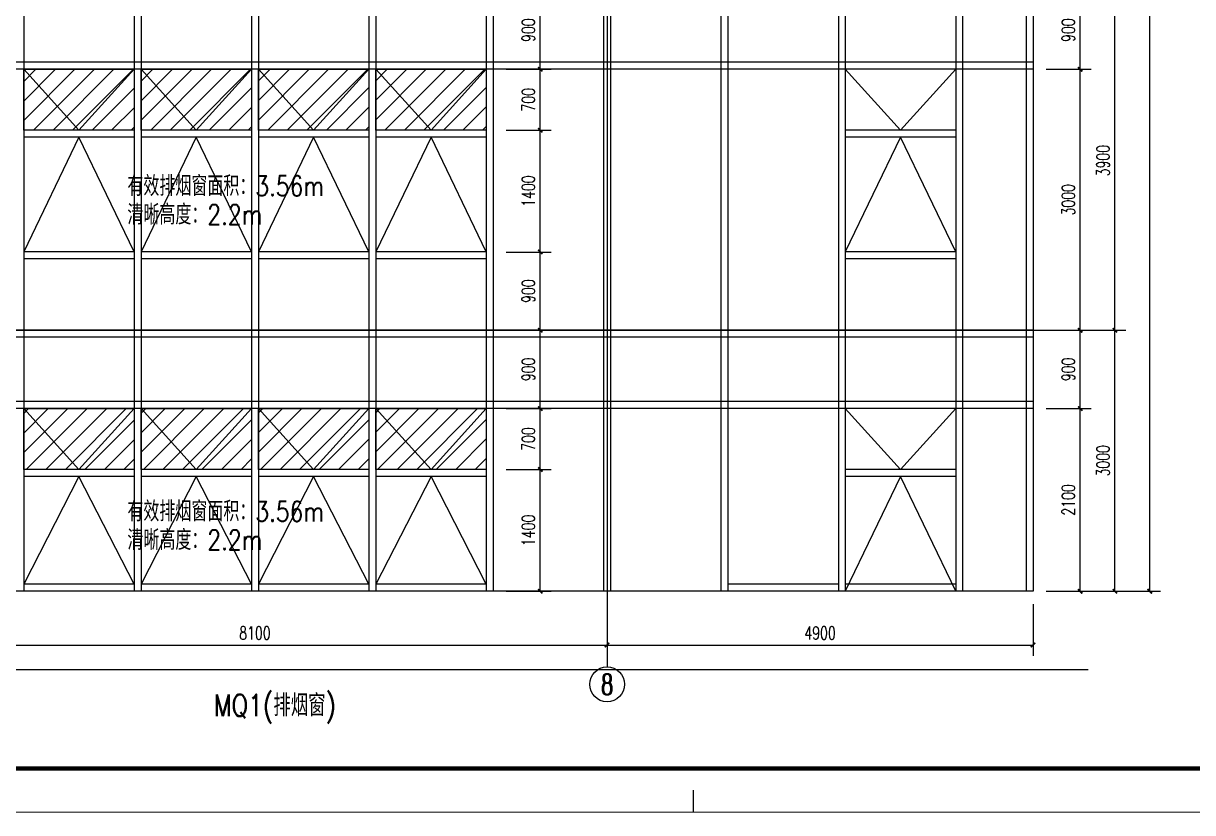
# Model space of a CAD drawing. Extents: x 1738711 to 2346805, y 1189731 to 2516152.
# Drawn here: x 2037675 to 2051123, y 1283464 to 1292536 of the extents above; entities that cross this region are included whole.
import ezdxf
from ezdxf.enums import TextEntityAlignment as Align

# ---------------------------------------------------------------- set-up
doc = ezdxf.new("R2010")
doc.units = 0
doc.header["$LTSCALE"] = 1000
doc.header["$MEASUREMENT"] = 0
doc.linetypes.add('复件 140224通州运河二期售楼部条件图_t3$0$X-ME SHAFT SH$0$X-B2$0$WATER_LINE', pattern=[0])
doc.layers.add('_0', color=7, linetype='Continuous', lineweight=25)
for name, color, linetype in [('AXIS', 3, 'Continuous'), ('AXIS_TEXT', 7, 'Continuous'), ('DOTE', 1, 'Continuous'), ('PUB_DIM', 3, 'Continuous'), ('PUB_TEXT', 7, 'Continuous'), ('TK', 4, 'Continuous'), ('WINDOW', 144, 'Continuous'), ('看线', 8, 'Continuous')]:
    doc.layers.add(name, color=color, linetype=linetype)
doc.styles.add('_TCH_AXIS', font='COMPLEX', dxfattribs={"bigfont": 'GBCBIG'})
doc.styles.add('_TCH_DIM_T3', font='SIMPLEX', dxfattribs={"width": 0.705882, "bigfont": 'GBCBIG'})
doc.styles.add('COMPLEX', font='COMPLEX')
doc.styles.add('HZ', font='rs', dxfattribs={"bigfont": 'hztxt'})
doc.styles.add('宋体', font='SIMSUN.TTF', dxfattribs={"width": 0.75})
doc.dimstyles.new('_TCH_ARCH&&50', dxfattribs={"dimtxt": 148.75, "dimasz": 50, "dimexe": 125, "dimexo": 150, "dimgap": 63.125, "dimtad": 1, "dimdec": 0, "dimzin": 0, "dimdsep": 46, "dimtxsty": '_TCH_DIM_T3', "dimblk": 'ARCHTICK', "dimcen": 0.09, "dimclrt": 7, "dimazin": 2, "dimtfac": 1, "dimtdec": 0, "dimtix": 1, "dimtmove": 2, "dimatfit": 3, "dimfxl": 50, "dimtolj": 1, "dimtzin": 0, "dimarcsym": 0})
pattern_1 = [(45, (0, 0), (-112.253202, 112.253202), [])]

# ---------------------------------------------------------------- blocks, each defined once
blk = doc.blocks.new('he4ratheraherhe')
at = {"layer": 'WINDOW', "linetype": '复件 140224通州运河二期售楼部条件图_t3$0$X-ME SHAFT SH$0$X-B2$0$WATER_LINE'}
for p, q in [((1962272, 1490720), (1962272, 1477020)), ((1963002, 1490720), (1963002, 1477020)), ((1963082, 1490720), (1963082, 1477020)), ((1964352, 1490720), (1964352, 1477020)), ((1964432, 1490720), (1964432, 1477020)), ((1965702, 1490720), (1965702, 1477020)), ((1965782, 1490720), (1965782, 1477020)), ((1967052, 1490720), (1967052, 1477020)), ((1967132, 1490720), (1967132, 1477020)), ((1968402, 1490720), (1968402, 1477020)), ((1968482, 1490720), (1968482, 1477020)), ((1969752, 1490720), (1969752, 1477020)), ((1969832, 1490720), (1969832, 1477020)), ((1971102, 1490720), (1971102, 1477020)), ((1971182, 1490720), (1971182, 1477020)), ((1972452, 1490720), (1972452, 1477020)), ((1972532, 1490720), (1972532, 1477020)), ((1973802, 1490720), (1973802, 1477020)), ((1962192, 1483100), (1980092, 1483100)), ((1962192, 1483020), (1980092, 1483020)), ((1963082, 1482320), (1964352, 1482320)), ((1963082, 1482240), (1964352, 1482240)), ((1968482, 1482320), (1969752, 1482320)), ((1968482, 1482240), (1969752, 1482240)), ((1969832, 1482320), (1971102, 1482320)), ((1969832, 1482240), (1971102, 1482240)), ((1971182, 1482320), (1972452, 1482320)), ((1971182, 1482240), (1972452, 1482240)), ((1972532, 1482320), (1973802, 1482320)), ((1972532, 1482240), (1973802, 1482240)), ((1963082, 1480920), (1964352, 1480920)), ((1968482, 1480920), (1969752, 1480920)), ((1969832, 1480920), (1971102, 1480920)), ((1971182, 1480920), (1972452, 1480920)), ((1972532, 1480920), (1973802, 1480920)), ((1963082, 1480840), (1964352, 1480840)), ((1968482, 1480840), (1969752, 1480840)), ((1969832, 1480840), (1971102, 1480840)), ((1971182, 1480840), (1972452, 1480840)), ((1972532, 1480840), (1973802, 1480840)), ((1962192, 1480020), (1980092, 1480020)), ((1962192, 1479940), (1980092, 1479940)), ((1962192, 1479200), (1980092, 1479200)), ((1962192, 1479120), (1980092, 1479120)), ((1963082, 1478420), (1964352, 1478420)), ((1963082, 1478340), (1964352, 1478340)), ((1968482, 1478420), (1969752, 1478420)), ((1968482, 1478340), (1969752, 1478340)), ((1969832, 1478420), (1971102, 1478420)), ((1969832, 1478340), (1971102, 1478340)), ((1971182, 1478420), (1972452, 1478420)), ((1971182, 1478340), (1972452, 1478340)), ((1972532, 1478420), (1973802, 1478420)), ((1972532, 1478340), (1973802, 1478340)), ((1963082, 1477100), (1964352, 1477100)), ((1964432, 1477100), (1965702, 1477100)), ((1968482, 1477100), (1969752, 1477100)), ((1969832, 1477100), (1971102, 1477100)), ((1971182, 1477100), (1972452, 1477100)), ((1972532, 1477100), (1973802, 1477100)), ((1963082, 1477020), (1964352, 1477020))]:
    blk.add_line(p, q, dxfattribs=at)
blk.add_lwpolyline([(1962192, 1477020), (1980092, 1477020), (1980092, 1490720), (1962192, 1490720)], close=True, dxfattribs=at)
at = {"layer": '看线'}
for points in [[(1963082, 1483020), (1963717, 1482320), (1964352, 1483020)], [(1968482, 1483020), (1969117, 1482320), (1969752, 1483020)], [(1969832, 1483020), (1970467, 1482320), (1971102, 1483020)], [(1971182, 1483020), (1971817, 1482320), (1972452, 1483020)], [(1972532, 1483020), (1973167, 1482320), (1973802, 1483020)], [(1963082, 1480920), (1963717, 1482240), (1964352, 1480920)], [(1968482, 1480920), (1969117, 1482240), (1969752, 1480920)], [(1969832, 1480920), (1970467, 1482240), (1971102, 1480920)], [(1971182, 1480920), (1971817, 1482240), (1972452, 1480920)], [(1972532, 1480920), (1973167, 1482240), (1973802, 1480920)], [(1963082, 1479120), (1963717, 1478420), (1964352, 1479120)], [(1968482, 1479120), (1969117, 1478420), (1969752, 1479120)], [(1969832, 1479120), (1970467, 1478420), (1971102, 1479120)], [(1971182, 1479120), (1971817, 1478420), (1972452, 1479120)], [(1972532, 1479120), (1973167, 1478420), (1973802, 1479120)], [(1963082, 1477020), (1963717, 1478340), (1964352, 1477020)], [(1968482, 1477100), (1969117, 1478340), (1969752, 1477100)], [(1969832, 1477100), (1970467, 1478340), (1971102, 1477100)], [(1971182, 1477100), (1971817, 1478340), (1972452, 1477100)], [(1972532, 1477100), (1973167, 1478340), (1973802, 1477100)]]:
    blk.add_lwpolyline(points, dxfattribs=at)
blk = doc.blocks.new('hjashrtahreahe')
blk.add_line((42800, 0), (42800, 500))
at = {"const_width": 25}
blk.add_lwpolyline([(42800, 500), (42800, 0)], dxfattribs=at)
at = {"layer": 'TK', "color": 7, "const_width": 25}
blk.add_lwpolyline([(0, 59400), (84100, 59400), (84100, 0), (0, 0)], close=True, dxfattribs=at)
at = {"layer": 'TK', "color": 3, "const_width": 100}
blk.add_lwpolyline([(2500, 1000), (2500, 58400), (83100, 58400), (83100, 1000)], close=True, dxfattribs=at)
at = {"layer": 'TK', "style": '宋体', "width": 0.75}
for tag, height, p in [('项目负责人', 350, (6003, 57089)), ('专业负责人', 350, (6003, 56224)), ('设计人', 350, (6003, 55419)), ('版号1', 250, (77304, 22193)), ('时间1', 250, (82405, 22193)), ('版号2', 250, (77304, 21593)), ('时间2', 250, (82405, 21593)), ('版号3', 250, (77304, 20993)), ('时间3', 250, (82405, 20993)), ('建筑会签', 0.0001, (78978, 2403)), ('电气会签', 0.0001, (82128, 2403)), ('结构会签', 0.0001, (78978, 1803)), ('暖通会签', 0.0001, (82128, 1803)), ('给排水会签', 0.0001, (78978, 1250)), ('智能化会签', 0.0001, (82128, 1250))]:
    blk.add_attdef(tag, text='', height=height, dxfattribs=at).set_placement(p, align=Align.CENTER)
for tag, p in [('合作设计单位', (80816, 48986)), ('版号说明1', (79854, 22318)), ('版号说明2', (79854, 21718)), ('版号说明3', (79854, 21118)), ('浙江绿储科技有限公司', (80545, 16036)), ('百兆瓦级集中式熔盐储能关键', (80545, 14953)), ('设备研发及制造基地项目', (80545, 14603)), ('1#研发楼', (80545, 13636)), ('图名', (80545, 12436)), ('工程编号', (78978, 11461)), ('子项编号', (82128, 11461)), ('建筑', (78978, 10711)), ('图号', (82128, 10711)), ('施工图', (78978, 9961)), ('2023.03', (82128, 9961)), ('审定', (79353, 8461)), ('审核', (79353, 7711)), ('工程负责', (79353, 6961)), ('专业负责', (79353, 6211)), ('设计', (79353, 5461)), ('制图', (79353, 4711)), ('校对', (79353, 3961))]:
    blk.add_attdef(tag, text='', height=250, dxfattribs=at).set_placement(p, align=Align.MIDDLE_CENTER)
blk = doc.blocks.new('_ArchTick')
at = {"color": 0, "linetype": 'ByBlock', "const_width": 0.4}
blk.add_lwpolyline([(-0.5, -0.5), (0.5, 0.5)], dxfattribs=at)
blk = doc.blocks.new('*D603')
at = {"layer": 'Defpoints', "color": 0, "transparency": 16777216}
for p in [(2036288, 1286008), (2044388, 1286008), (2044388, 1285390)]:
    blk.add_point(p, dxfattribs=at)
at = {"layer": 'PUB_DIM', "color": 0, "lineweight": -2, "transparency": 16777216}
for p, q in [((2036288, 1285858), (2036288, 1285265)), ((2044388, 1285858), (2044388, 1285265)), ((2036288, 1285390), (2044388, 1285390))]:
    blk.add_line(p, q, dxfattribs=at)
at = {"layer": 'PUB_DIM', "color": 0, "lineweight": -2, "transparency": 16777216, "xscale": 50, "yscale": 50, "zscale": 50, "rotation": 180}
blk.add_blockref('_ArchTick', (2036288, 1285390), dxfattribs=at)
at = {"layer": 'PUB_DIM', "color": 0, "lineweight": -2, "transparency": 16777216, "xscale": 50, "yscale": 50, "zscale": 50}
blk.add_blockref('_ArchTick', (2044388, 1285390), dxfattribs=at)
at = {"layer": 'PUB_DIM', "color": 7, "transparency": 16777216, "insert": (2040338, 1285528), "char_height": 148.8, "attachment_point": 5, "style": '_TCH_DIM_T3'}
blk.add_mtext('\\A1;8100', dxfattribs=at)
blk = doc.blocks.new('*D604')
at = {"layer": 'Defpoints', "color": 0, "transparency": 16777216}
for p in [(2044388, 1286008), (2049288, 1286008), (2049288, 1285390)]:
    blk.add_point(p, dxfattribs=at)
at = {"layer": 'PUB_DIM', "color": 0, "lineweight": -2, "transparency": 16777216}
for p, q in [((2044388, 1285858), (2044388, 1285265)), ((2049288, 1285858), (2049288, 1285265)), ((2044388, 1285390), (2049288, 1285390))]:
    blk.add_line(p, q, dxfattribs=at)
at = {"layer": 'PUB_DIM', "color": 0, "lineweight": -2, "transparency": 16777216, "xscale": 50, "yscale": 50, "zscale": 50, "rotation": 180}
blk.add_blockref('_ArchTick', (2044388, 1285390), dxfattribs=at)
at = {"layer": 'PUB_DIM', "color": 0, "lineweight": -2, "transparency": 16777216, "xscale": 50, "yscale": 50, "zscale": 50}
blk.add_blockref('_ArchTick', (2049288, 1285390), dxfattribs=at)
at = {"layer": 'PUB_DIM', "color": 7, "transparency": 16777216, "insert": (2046838, 1285528), "char_height": 148.8, "attachment_point": 5, "style": '_TCH_DIM_T3'}
blk.add_mtext('\\A1;4900', dxfattribs=at)
blk = doc.blocks.new('*D623')
at = {"layer": 'Defpoints', "color": 0, "transparency": 16777216}
for p in [(2043078, 1287408), (2043620, 1287408), (2043078, 1286008)]:
    blk.add_point(p, dxfattribs=at)
at = {"layer": 'PUB_DIM', "color": 0, "lineweight": -2, "transparency": 16777216}
for p, q in [((2043228, 1287408), (2043745, 1287408)), ((2043620, 1286008), (2043620, 1287408)), ((2043228, 1286008), (2043745, 1286008))]:
    blk.add_line(p, q, dxfattribs=at)
at = {"layer": 'PUB_DIM', "color": 0, "lineweight": -2, "transparency": 16777216, "xscale": 50, "yscale": 50, "zscale": 50}
for p, rotation in [((2043620, 1287408), 90), ((2043620, 1286008), 270)]:
    blk.add_blockref('_ArchTick', p, dxfattribs=dict(at, rotation=rotation))
at = {"layer": 'PUB_DIM', "color": 7, "transparency": 16777216, "insert": (2043483, 1286708), "char_height": 148.8, "attachment_point": 5, "rotation": 90, "style": '_TCH_DIM_T3'}
blk.add_mtext('\\A1;1400', dxfattribs=at)
blk = doc.blocks.new('*D624')
at = {"layer": 'Defpoints', "color": 0, "transparency": 16777216}
for p in [(2043078, 1288108), (2043620, 1288108), (2043078, 1287408)]:
    blk.add_point(p, dxfattribs=at)
at = {"layer": 'PUB_DIM', "color": 0, "lineweight": -2, "transparency": 16777216}
for p, q in [((2043228, 1288108), (2043745, 1288108)), ((2043620, 1287408), (2043620, 1288108)), ((2043228, 1287408), (2043745, 1287408))]:
    blk.add_line(p, q, dxfattribs=at)
at = {"layer": 'PUB_DIM', "color": 0, "lineweight": -2, "transparency": 16777216, "xscale": 50, "yscale": 50, "zscale": 50}
for p, rotation in [((2043620, 1288108), 90), ((2043620, 1287408), 270)]:
    blk.add_blockref('_ArchTick', p, dxfattribs=dict(at, rotation=rotation))
at = {"layer": 'PUB_DIM', "color": 7, "transparency": 16777216, "insert": (2043483, 1287758), "char_height": 148.8, "attachment_point": 5, "rotation": 90, "style": '_TCH_DIM_T3'}
blk.add_mtext('\\A1;700', dxfattribs=at)
blk = doc.blocks.new('*D625')
at = {"layer": 'Defpoints', "color": 0, "transparency": 16777216}
for p in [(2043078, 1289008), (2043620, 1289008), (2043078, 1288108)]:
    blk.add_point(p, dxfattribs=at)
at = {"layer": 'PUB_DIM', "color": 0, "lineweight": -2, "transparency": 16777216}
for p, q in [((2043228, 1289008), (2043745, 1289008)), ((2043620, 1288108), (2043620, 1289008)), ((2043228, 1288108), (2043745, 1288108))]:
    blk.add_line(p, q, dxfattribs=at)
at = {"layer": 'PUB_DIM', "color": 0, "lineweight": -2, "transparency": 16777216, "xscale": 50, "yscale": 50, "zscale": 50}
for p, rotation in [((2043620, 1289008), 90), ((2043620, 1288108), 270)]:
    blk.add_blockref('_ArchTick', p, dxfattribs=dict(at, rotation=rotation))
at = {"layer": 'PUB_DIM', "color": 7, "transparency": 16777216, "insert": (2043483, 1288558), "char_height": 148.8, "attachment_point": 5, "rotation": 90, "style": '_TCH_DIM_T3'}
blk.add_mtext('\\A1;900', dxfattribs=at)
blk = doc.blocks.new('*D626')
at = {"layer": 'Defpoints', "color": 0, "transparency": 16777216}
for p in [(2043078, 1289908), (2043620, 1289908), (2043078, 1289008)]:
    blk.add_point(p, dxfattribs=at)
at = {"layer": 'PUB_DIM', "color": 0, "lineweight": -2, "transparency": 16777216}
for p, q in [((2043228, 1289908), (2043745, 1289908)), ((2043620, 1289008), (2043620, 1289908)), ((2043228, 1289008), (2043745, 1289008))]:
    blk.add_line(p, q, dxfattribs=at)
at = {"layer": 'PUB_DIM', "color": 0, "lineweight": -2, "transparency": 16777216, "xscale": 50, "yscale": 50, "zscale": 50}
for p, rotation in [((2043620, 1289908), 90), ((2043620, 1289008), 270)]:
    blk.add_blockref('_ArchTick', p, dxfattribs=dict(at, rotation=rotation))
at = {"layer": 'PUB_DIM', "color": 7, "transparency": 16777216, "insert": (2043483, 1289458), "char_height": 148.8, "attachment_point": 5, "rotation": 90, "style": '_TCH_DIM_T3'}
blk.add_mtext('\\A1;900', dxfattribs=at)
blk = doc.blocks.new('*D627')
at = {"layer": 'Defpoints', "color": 0, "transparency": 16777216}
for p in [(2043078, 1291308), (2043620, 1291308), (2043078, 1289908)]:
    blk.add_point(p, dxfattribs=at)
at = {"layer": 'PUB_DIM', "color": 0, "lineweight": -2, "transparency": 16777216}
for p, q in [((2043228, 1291308), (2043745, 1291308)), ((2043620, 1289908), (2043620, 1291308)), ((2043228, 1289908), (2043745, 1289908))]:
    blk.add_line(p, q, dxfattribs=at)
at = {"layer": 'PUB_DIM', "color": 0, "lineweight": -2, "transparency": 16777216, "xscale": 50, "yscale": 50, "zscale": 50}
for p, rotation in [((2043620, 1291308), 90), ((2043620, 1289908), 270)]:
    blk.add_blockref('_ArchTick', p, dxfattribs=dict(at, rotation=rotation))
at = {"layer": 'PUB_DIM', "color": 7, "transparency": 16777216, "insert": (2043483, 1290608), "char_height": 148.8, "attachment_point": 5, "rotation": 90, "style": '_TCH_DIM_T3'}
blk.add_mtext('\\A1;1400', dxfattribs=at)
blk = doc.blocks.new('*D628')
at = {"layer": 'Defpoints', "color": 0, "transparency": 16777216}
for p in [(2043078, 1292008), (2043620, 1292008), (2043078, 1291308)]:
    blk.add_point(p, dxfattribs=at)
at = {"layer": 'PUB_DIM', "color": 0, "lineweight": -2, "transparency": 16777216}
for p, q in [((2043228, 1292008), (2043745, 1292008)), ((2043620, 1291308), (2043620, 1292008)), ((2043228, 1291308), (2043745, 1291308))]:
    blk.add_line(p, q, dxfattribs=at)
at = {"layer": 'PUB_DIM', "color": 0, "lineweight": -2, "transparency": 16777216, "xscale": 50, "yscale": 50, "zscale": 50}
for p, rotation in [((2043620, 1292008), 90), ((2043620, 1291308), 270)]:
    blk.add_blockref('_ArchTick', p, dxfattribs=dict(at, rotation=rotation))
at = {"layer": 'PUB_DIM', "color": 7, "transparency": 16777216, "insert": (2043483, 1291658), "char_height": 148.8, "attachment_point": 5, "rotation": 90, "style": '_TCH_DIM_T3'}
blk.add_mtext('\\A1;700', dxfattribs=at)
blk = doc.blocks.new('*D629')
at = {"layer": 'Defpoints', "color": 0, "transparency": 16777216}
for p in [(2043078, 1292908), (2043620, 1292908), (2043078, 1292008)]:
    blk.add_point(p, dxfattribs=at)
at = {"layer": 'PUB_DIM', "color": 0, "lineweight": -2, "transparency": 16777216}
for p, q in [((2043228, 1292908), (2043745, 1292908)), ((2043620, 1292008), (2043620, 1292908)), ((2043228, 1292008), (2043745, 1292008))]:
    blk.add_line(p, q, dxfattribs=at)
at = {"layer": 'PUB_DIM', "color": 0, "lineweight": -2, "transparency": 16777216, "xscale": 50, "yscale": 50, "zscale": 50}
for p, rotation in [((2043620, 1292908), 90), ((2043620, 1292008), 270)]:
    blk.add_blockref('_ArchTick', p, dxfattribs=dict(at, rotation=rotation))
at = {"layer": 'PUB_DIM', "color": 7, "transparency": 16777216, "insert": (2043483, 1292458), "char_height": 148.8, "attachment_point": 5, "rotation": 90, "style": '_TCH_DIM_T3'}
blk.add_mtext('\\A1;900', dxfattribs=at)
blk = doc.blocks.new('*D637')
at = {"layer": 'Defpoints', "color": 0, "transparency": 16777216}
for p in [(2049288, 1288108), (2049830, 1288108), (2049288, 1286008)]:
    blk.add_point(p, dxfattribs=at)
at = {"layer": 'PUB_DIM', "color": 0, "lineweight": -2, "transparency": 16777216}
for p, q in [((2049438, 1288108), (2049955, 1288108)), ((2049830, 1286008), (2049830, 1288108)), ((2049438, 1286008), (2049955, 1286008))]:
    blk.add_line(p, q, dxfattribs=at)
at = {"layer": 'PUB_DIM', "color": 0, "lineweight": -2, "transparency": 16777216, "xscale": 50, "yscale": 50, "zscale": 50}
for p, rotation in [((2049830, 1288108), 90), ((2049830, 1286008), 270)]:
    blk.add_blockref('_ArchTick', p, dxfattribs=dict(at, rotation=rotation))
at = {"layer": 'PUB_DIM', "color": 7, "transparency": 16777216, "insert": (2049693, 1287058), "char_height": 148.8, "attachment_point": 5, "rotation": 90, "style": '_TCH_DIM_T3'}
blk.add_mtext('\\A1;2100', dxfattribs=at)
blk = doc.blocks.new('*D638')
at = {"layer": 'Defpoints', "color": 0, "transparency": 16777216}
for p in [(2049288, 1289008), (2049830, 1289008), (2049288, 1288108)]:
    blk.add_point(p, dxfattribs=at)
at = {"layer": 'PUB_DIM', "color": 0, "lineweight": -2, "transparency": 16777216}
for p, q in [((2049438, 1289008), (2049955, 1289008)), ((2049830, 1288108), (2049830, 1289008)), ((2049438, 1288108), (2049955, 1288108))]:
    blk.add_line(p, q, dxfattribs=at)
at = {"layer": 'PUB_DIM', "color": 0, "lineweight": -2, "transparency": 16777216, "xscale": 50, "yscale": 50, "zscale": 50}
for p, rotation in [((2049830, 1289008), 90), ((2049830, 1288108), 270)]:
    blk.add_blockref('_ArchTick', p, dxfattribs=dict(at, rotation=rotation))
at = {"layer": 'PUB_DIM', "color": 7, "transparency": 16777216, "insert": (2049693, 1288558), "char_height": 148.8, "attachment_point": 5, "rotation": 90, "style": '_TCH_DIM_T3'}
blk.add_mtext('\\A1;900', dxfattribs=at)
blk = doc.blocks.new('*D639')
at = {"layer": 'Defpoints', "color": 0, "transparency": 16777216}
for p in [(2049288, 1292008), (2049830, 1292008), (2049288, 1289008)]:
    blk.add_point(p, dxfattribs=at)
at = {"layer": 'PUB_DIM', "color": 0, "lineweight": -2, "transparency": 16777216}
for p, q in [((2049438, 1292008), (2049955, 1292008)), ((2049830, 1289008), (2049830, 1292008)), ((2049438, 1289008), (2049955, 1289008))]:
    blk.add_line(p, q, dxfattribs=at)
at = {"layer": 'PUB_DIM', "color": 0, "lineweight": -2, "transparency": 16777216, "xscale": 50, "yscale": 50, "zscale": 50}
for p, rotation in [((2049830, 1292008), 90), ((2049830, 1289008), 270)]:
    blk.add_blockref('_ArchTick', p, dxfattribs=dict(at, rotation=rotation))
at = {"layer": 'PUB_DIM', "color": 7, "transparency": 16777216, "insert": (2049693, 1290508), "char_height": 148.8, "attachment_point": 5, "rotation": 90, "style": '_TCH_DIM_T3'}
blk.add_mtext('\\A1;3000', dxfattribs=at)
blk = doc.blocks.new('*D640')
at = {"layer": 'Defpoints', "color": 0, "transparency": 16777216}
for p in [(2049288, 1292908), (2049830, 1292908), (2049288, 1292008)]:
    blk.add_point(p, dxfattribs=at)
at = {"layer": 'PUB_DIM', "color": 0, "lineweight": -2, "transparency": 16777216}
for p, q in [((2049438, 1292908), (2049955, 1292908)), ((2049830, 1292008), (2049830, 1292908)), ((2049438, 1292008), (2049955, 1292008))]:
    blk.add_line(p, q, dxfattribs=at)
at = {"layer": 'PUB_DIM', "color": 0, "lineweight": -2, "transparency": 16777216, "xscale": 50, "yscale": 50, "zscale": 50}
for p, rotation in [((2049830, 1292908), 90), ((2049830, 1292008), 270)]:
    blk.add_blockref('_ArchTick', p, dxfattribs=dict(at, rotation=rotation))
at = {"layer": 'PUB_DIM', "color": 7, "transparency": 16777216, "insert": (2049693, 1292458), "char_height": 148.8, "attachment_point": 5, "rotation": 90, "style": '_TCH_DIM_T3'}
blk.add_mtext('\\A1;900', dxfattribs=at)
blk = doc.blocks.new('*D644')
at = {"layer": 'Defpoints', "color": 0, "transparency": 16777216}
for p in [(2050088, 1299708), (2050630, 1299708), (2050088, 1286008)]:
    blk.add_point(p, dxfattribs=at)
at = {"layer": 'PUB_DIM', "color": 0, "lineweight": -2, "transparency": 16777216}
for p, q in [((2050238, 1299708), (2050755, 1299708)), ((2050630, 1286008), (2050630, 1299708)), ((2050238, 1286008), (2050755, 1286008))]:
    blk.add_line(p, q, dxfattribs=at)
at = {"layer": 'PUB_DIM', "color": 0, "lineweight": -2, "transparency": 16777216, "xscale": 50, "yscale": 50, "zscale": 50}
for p, rotation in [((2050630, 1299708), 90), ((2050630, 1286008), 270)]:
    blk.add_blockref('_ArchTick', p, dxfattribs=dict(at, rotation=rotation))
at = {"layer": 'PUB_DIM', "color": 7, "transparency": 16777216, "insert": (2050493, 1292858), "char_height": 148.8, "attachment_point": 5, "rotation": 90, "style": '_TCH_DIM_T3'}
blk.add_mtext('\\A1;13700', dxfattribs=at)
blk = doc.blocks.new('*D645')
at = {"layer": 'Defpoints', "color": 0, "transparency": 16777216}
for p in [(2049688, 1289008), (2050230, 1289008), (2049688, 1286008)]:
    blk.add_point(p, dxfattribs=at)
at = {"layer": 'PUB_DIM', "color": 0, "lineweight": -2, "transparency": 16777216}
for p, q in [((2049838, 1289008), (2050355, 1289008)), ((2050230, 1286008), (2050230, 1289008)), ((2049838, 1286008), (2050355, 1286008))]:
    blk.add_line(p, q, dxfattribs=at)
at = {"layer": 'PUB_DIM', "color": 0, "lineweight": -2, "transparency": 16777216, "xscale": 50, "yscale": 50, "zscale": 50}
for p, rotation in [((2050230, 1289008), 90), ((2050230, 1286008), 270)]:
    blk.add_blockref('_ArchTick', p, dxfattribs=dict(at, rotation=rotation))
at = {"layer": 'PUB_DIM', "color": 7, "transparency": 16777216, "insert": (2050093, 1287508), "char_height": 148.8, "attachment_point": 5, "rotation": 90, "style": '_TCH_DIM_T3'}
blk.add_mtext('\\A1;3000', dxfattribs=at)
blk = doc.blocks.new('*D646')
at = {"layer": 'Defpoints', "color": 0, "transparency": 16777216}
for p in [(2049688, 1292908), (2050230, 1292908), (2049688, 1289008)]:
    blk.add_point(p, dxfattribs=at)
at = {"layer": 'PUB_DIM', "color": 0, "lineweight": -2, "transparency": 16777216}
for p, q in [((2049838, 1292908), (2050355, 1292908)), ((2050230, 1289008), (2050230, 1292908)), ((2049838, 1289008), (2050355, 1289008))]:
    blk.add_line(p, q, dxfattribs=at)
at = {"layer": 'PUB_DIM', "color": 0, "lineweight": -2, "transparency": 16777216, "xscale": 50, "yscale": 50, "zscale": 50}
for p, rotation in [((2050230, 1292908), 90), ((2050230, 1289008), 270)]:
    blk.add_blockref('_ArchTick', p, dxfattribs=dict(at, rotation=rotation))
at = {"layer": 'PUB_DIM', "color": 7, "transparency": 16777216, "insert": (2050093, 1290958), "char_height": 148.8, "attachment_point": 5, "rotation": 90, "style": '_TCH_DIM_T3'}
blk.add_mtext('\\A1;3900', dxfattribs=at)
blk = doc.blocks.new('_AXISO')
blk.add_circle((0, 0), 0.5)
at = {"layer": 'AXIS_TEXT', "style": 'COMPLEX', "width": 1.041667}
blk.add_attdef('A', text='', height=0.56, dxfattribs=at).set_placement((-0.25, -0.28), (0.25, -0.28), align=Align.FIT)

msp = doc.modelspace()

# ---------------------------------------------------------------- hatches: boundary and pattern name
at = {"layer": '看线'}
h = msp.add_hatch(dxfattribs=at)
h.set_pattern_fill('ANSI31', color=1, scale=100, style=0)
h.set_pattern_definition(pattern_1)
h.paths.add_polyline_path([(2037678.5, 1292008), (2038948.5, 1292008), (2038948.5, 1291308), (2037678.5, 1291308)])
h.paths.add_polyline_path([(2039028.5, 1292008), (2040298.5, 1292008), (2040298.5, 1291308), (2039028.5, 1291308)])
h.paths.add_polyline_path([(2040378.5, 1292008), (2041648.5, 1292008), (2041648.5, 1291308), (2040378.5, 1291308)])
h.paths.add_polyline_path([(2041728.5, 1292008), (2042998.5, 1292008), (2042998.5, 1291308), (2041728.5, 1291308)])
h = msp.add_hatch(dxfattribs=at)
h.set_pattern_fill('ANSI31', color=1, scale=100, style=0)
h.set_pattern_definition(pattern_1)
h.paths.add_polyline_path([(2037678.5, 1288108), (2038948.5, 1288108), (2038948.5, 1287408), (2037678.5, 1287408)])
h.paths.add_polyline_path([(2039028.5, 1288108), (2040298.5, 1288108), (2040298.5, 1287408), (2039028.5, 1287408)])
h.paths.add_polyline_path([(2040378.5, 1288108), (2041648.5, 1288108), (2041648.5, 1287408), (2040378.5, 1287408)])
h.paths.add_polyline_path([(2041728.5, 1288108), (2042998.5, 1288108), (2042998.5, 1287408), (2041728.5, 1287408)])

# ---------------------------------------------------------------- linework, layer by layer
at = {"layer": 'AXIS'}
msp.add_line((2044388.5, 1285638.3), (2044388.5, 1285138.3), dxfattribs=at)
at = {"layer": 'DOTE'}
for p, q in [((2044388.5, 1300178.9), (2044388.5, 1285446.3)), ((2030590.1, 1289008), (2049920.7, 1289008)), ((2030590.1, 1285108), (2049920.7, 1285108))]:
    msp.add_line(p, q, dxfattribs=at)
at = {"layer": '看线', "color": 1}
for points in [[(2037678.5, 1292008), (2038948.5, 1292008), (2038948.5, 1291308), (2037678.5, 1291308)], [(2039028.5, 1292008), (2040298.5, 1292008), (2040298.5, 1291308), (2039028.5, 1291308)], [(2040378.5, 1292008), (2041648.5, 1292008), (2041648.5, 1291308), (2040378.5, 1291308)], [(2041728.5, 1292008), (2042998.5, 1292008), (2042998.5, 1291308), (2041728.5, 1291308)], [(2037678.5, 1288108), (2038948.5, 1288108), (2038948.5, 1287408), (2037678.5, 1287408)], [(2039028.5, 1288108), (2040298.5, 1288108), (2040298.5, 1287408), (2039028.5, 1287408)], [(2040378.5, 1288108), (2041648.5, 1288108), (2041648.5, 1287408), (2040378.5, 1287408)], [(2041728.5, 1288108), (2042998.5, 1288108), (2042998.5, 1287408), (2041728.5, 1287408)]]:
    msp.add_lwpolyline(points, close=True, dxfattribs=at)

# ---------------------------------------------------------------- block references
at = {"xscale": 0.5, "yscale": 0.5, "zscale": 0.5}
msp.add_blockref('hjashrtahreahe', (2023983.1, 1283470.1), dxfattribs=at)
at = {"layer": '_0', "xscale": -1}
msp.add_blockref('he4ratheraherhe', (4011480.4, -191011.7), dxfattribs=at)
at = {"layer": 'AXIS'}
ref = msp.add_blockref('_AXISO', (2044388.5, 1284938.3), dxfattribs=dict(at, xscale=400, yscale=400, zscale=400))
ref.add_attrib('A', '8', dxfattribs={"layer": 'AXIS_TEXT', "ltscale": 0.5, "height": 233, "style": '_TCH_AXIS'}).set_placement((2044310.8, 1284821.8), (2044466.1, 1284821.8), align=Align.FIT)

# ---------------------------------------------------------------- texts
at = {"layer": 'PUB_TEXT', "style": 'HZ', "width": 0.8}
for s, height, p in [('有效排烟窗面积：3.56m', 230, (2038870.7, 1290551.8)), ('清晰高度：2.2m', 230, (2038870.7, 1290222.8)), ('有效排烟窗面积：3.56m', 230, (2038870.7, 1286811.5)), ('清晰高度：2.2m', 230, (2038870.7, 1286482.6)), ('MQ1(排烟窗)', 250, (2039864.4, 1284571.6))]:
    msp.add_text(s, height=height, dxfattribs=at).set_placement(p)

# ---------------------------------------------------------------- dimensions: what is measured, and where the dimension line sits
at = {"layer": 'PUB_DIM'}
for p1, p2, distance, picture, middle in [((2050088.5, 1286008), (2050088.5, 1299708), -541.7, '*D644', (2050492.7, 1292858)), ((2043078.5, 1292008), (2043078.5, 1292908), -541.7, '*D629', (2043482.7, 1292458)), ((2049288.5, 1292008), (2049288.5, 1292908), -541.7, '*D640', (2049692.7, 1292458)), ((2049688.5, 1289008), (2049688.5, 1292908), -541.7, '*D646', (2050092.7, 1290958)), ((2043078.5, 1291308), (2043078.5, 1292008), -541.7, '*D628', (2043482.7, 1291658)), ((2049288.5, 1289008), (2049288.5, 1292008), -541.7, '*D639', (2049692.7, 1290508)), ((2043078.5, 1289908), (2043078.5, 1291308), -541.7, '*D627', (2043482.7, 1290608)), ((2043078.5, 1289008), (2043078.5, 1289908), -541.7, '*D626', (2043482.7, 1289458)), ((2043078.5, 1288108), (2043078.5, 1289008), -541.7, '*D625', (2043482.7, 1288558)), ((2049288.5, 1288108), (2049288.5, 1289008), -541.7, '*D638', (2049692.7, 1288558)), ((2049688.5, 1286008), (2049688.5, 1289008), -541.7, '*D645', (2050092.7, 1287508)), ((2043078.5, 1287408), (2043078.5, 1288108), -541.7, '*D624', (2043482.7, 1287758)), ((2049288.5, 1286008), (2049288.5, 1288108), -541.7, '*D637', (2049692.7, 1287058)), ((2043078.5, 1286008), (2043078.5, 1287408), -541.7, '*D623', (2043482.7, 1286708)), ((2036288.5, 1286008), (2044388.5, 1286008), -617.9, '*D603', (2040338.5, 1285527.7)), ((2044388.5, 1286008), (2049288.5, 1286008), -617.9, '*D604', (2046838.5, 1285527.7))]:
    dim = msp.add_aligned_dim(p1=p1, p2=p2, distance=distance, dimstyle='_TCH_ARCH&&50', dxfattribs=at)
    dim.commit()
    dim.dimension.update_dxf_attribs({"geometry": picture, "text_midpoint": middle})

doc.saveas('drawing.dxf')
